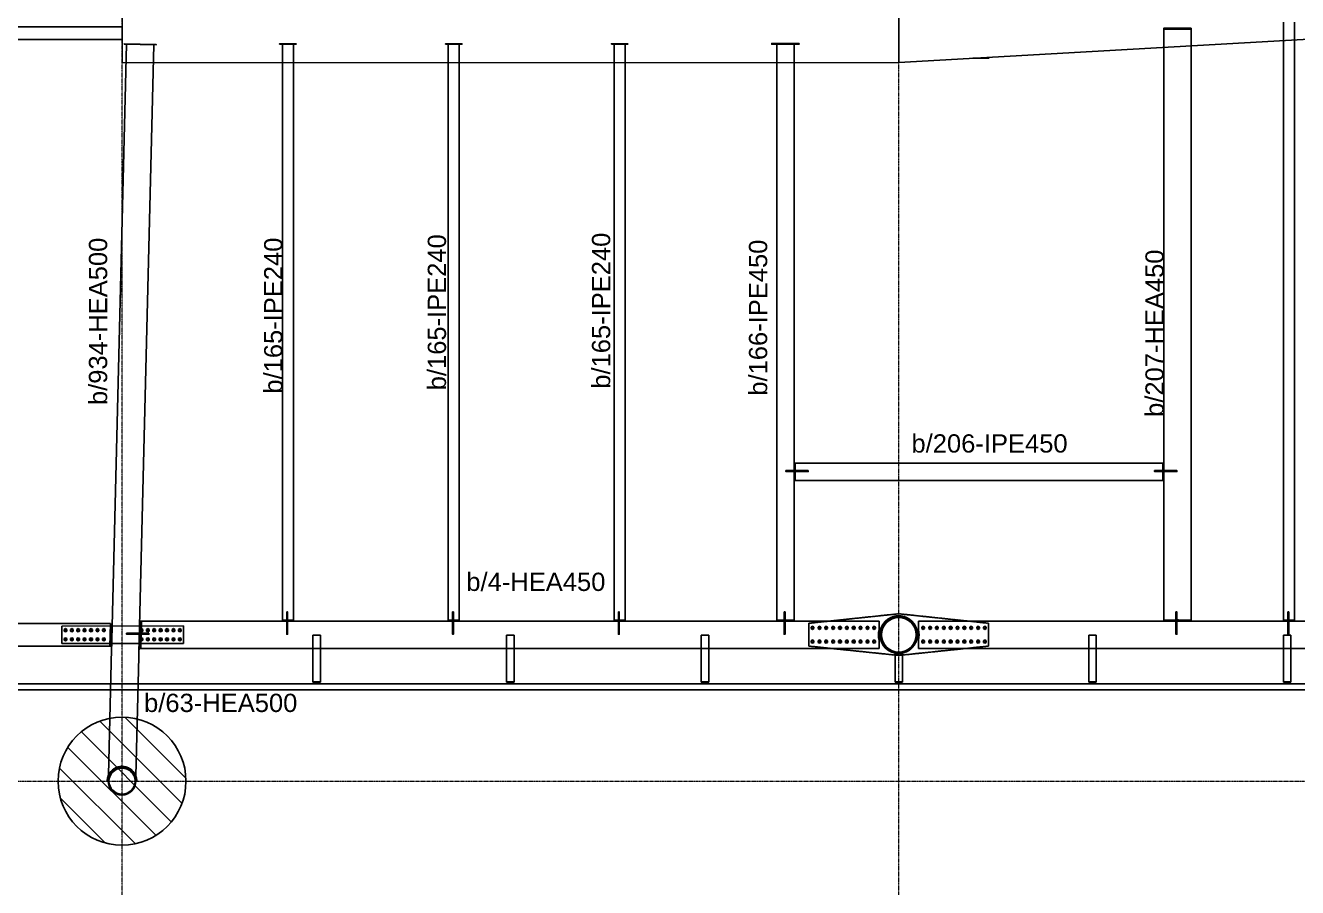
# Model space of a CAD drawing. Header units: millimetres. Extents: x -999 to 93225, y -17477 to 29086.
# Drawn here: x 20336 to 34257, y -1016 to 8426 of the extents above; entities that cross this region are included whole.
import ezdxf
from ezdxf.enums import TextEntityAlignment as Align

# ---------------------------------------------------------------- set-up
doc = ezdxf.new("R2010")
doc.units = ezdxf.units.MM
doc.header["$LTSCALE"] = 0.4
doc.linetypes.add('DXK_LINE_DOT2', pattern=[3.9198, 1.9599, -1.9599])
doc.linetypes.add('Grid Line', pattern=[3.33375, 1.905, -0.47625, 0.47625, -0.47625])
doc.layers.get('0').update_dxf_attribs({"color": 255})
for name, color, linetype, lineweight in [('0-3', 250, 'Continuous', 5), ('E_COLUMNAS', 1, 'Continuous', 18), ('E_COLUMNAS-1', 1, 'Continuous', 25), ('E_COLUMNAS-3', 1, 'Continuous', 35), ('E_EJES-1', 8, 'Grid Line', 9), ('E_TEXTO', 3, 'Continuous', 9), ('E_VIGAS-1', 254, 'Continuous', 25), ('E_VIGAS-2', 8, 'Continuous', 25), ('I-WALL-1', 2, 'Continuous', 18), ('S-COLS-HDLN-1', 52, 'Continuous', 9)]:
    doc.layers.add(name, color=color, linetype=linetype, lineweight=lineweight)
doc.layers.add('P_PLATINA', color=6, linetype='Continuous')
doc.styles.add('VERDANA', font='arial.ttf')

# ---------------------------------------------------------------- blocks, each defined once
blk = doc.blocks.new('EST_SFM_VIGA-METALICA-SECCION-C - EST_SFM_VIGA-METALICA-UPN160-1509776-_10_00m_N_E_-NIVEL-3 DOC')
at = {"layer": 'E_VIGAS-1'}
for p, q in [((44.822, 0.047), (-44.831, 0.047)), ((-44.831, -0.018), (44.822, -0.018))]:
    blk.add_line(p, q, dxfattribs=at)
blk = doc.blocks.new('DCTIB_CNI_EST_MOD-1A-FAC_0001_rvt-2-_10_00m_N_E_-NIVEL-3 DOC')
at = {"layer": 'E_VIGAS-1'}
for p, q in [((-63.573, 142.261), (-63.491, 142.261)), ((-63.573, 141.749), (-63.573, 142.261)), ((-63.491, 141.749), (-63.491, 142.261)), ((-61.453, 142.261), (-61.371, 142.261)), ((-61.453, 141.749), (-61.453, 142.261)), ((-61.371, 141.749), (-61.371, 142.261)), ((-59.323, 142.261), (-59.241, 142.261)), ((-59.323, 141.749), (-59.323, 142.261)), ((-59.241, 141.749), (-59.241, 142.261)), ((-55.083, 142.261), (-55.001, 142.261)), ((-55.083, 141.749), (-55.083, 142.261)), ((-55.001, 141.749), (-55.001, 142.261)), ((-52.953, 142.261), (-52.871, 142.261)), ((-52.953, 141.749), (-52.953, 142.261)), ((-52.871, 141.749), (-52.871, 142.261)), ((-57.203, 142.06), (-57.121, 142.06)), ((-57.203, 141.749), (-57.203, 142.06)), ((-57.121, 141.749), (-57.121, 142.06)), ((-63.491, 141.749), (-63.573, 141.749)), ((-63.573, 141.748), (-63.573, 141.749)), ((-63.573, 141.749), (-63.491, 141.749)), ((-63.545, 141.748), (-63.573, 141.748)), ((-63.535, 141.743), (-63.535, 141.748)), ((-63.535, 141.729), (-63.535, 141.743)), ((-63.53, 141.748), (-63.53, 141.743)), ((-63.53, 141.743), (-63.53, 141.729)), ((-63.491, 141.748), (-63.519, 141.748)), ((-63.491, 141.749), (-63.491, 141.748)), ((-61.371, 141.749), (-61.453, 141.749)), ((-61.453, 141.748), (-61.453, 141.749)), ((-61.453, 141.749), (-61.371, 141.749)), ((-61.425, 141.748), (-61.453, 141.748)), ((-61.415, 141.743), (-61.415, 141.748)), ((-61.415, 141.729), (-61.415, 141.743)), ((-61.41, 141.748), (-61.41, 141.743)), ((-61.41, 141.743), (-61.41, 141.729)), ((-61.371, 141.748), (-61.399, 141.748)), ((-61.371, 141.749), (-61.371, 141.748)), ((-59.241, 141.749), (-59.323, 141.749)), ((-59.323, 141.748), (-59.323, 141.749)), ((-59.323, 141.749), (-59.241, 141.749)), ((-59.295, 141.748), (-59.323, 141.748)), ((-59.285, 141.743), (-59.285, 141.748)), ((-59.285, 141.729), (-59.285, 141.743)), ((-59.28, 141.748), (-59.28, 141.743)), ((-59.28, 141.743), (-59.28, 141.729)), ((-59.241, 141.748), (-59.269, 141.748)), ((-59.241, 141.749), (-59.241, 141.748)), ((-57.121, 141.749), (-57.203, 141.749)), ((-57.203, 141.748), (-57.203, 141.749)), ((-57.203, 141.749), (-57.121, 141.749)), ((-57.175, 141.748), (-57.203, 141.748)), ((-57.165, 141.743), (-57.165, 141.748)), ((-57.165, 141.729), (-57.165, 141.743)), ((-57.16, 141.748), (-57.16, 141.743)), ((-57.16, 141.743), (-57.16, 141.729)), ((-57.121, 141.748), (-57.149, 141.748)), ((-57.121, 141.749), (-57.121, 141.748)), ((-55.001, 141.749), (-55.083, 141.749)), ((-55.083, 141.748), (-55.083, 141.749)), ((-55.083, 141.749), (-55.001, 141.749)), ((-55.055, 141.748), (-55.083, 141.748)), ((-55.045, 141.743), (-55.045, 141.748)), ((-55.045, 141.729), (-55.045, 141.743)), ((-55.04, 141.748), (-55.04, 141.743)), ((-55.04, 141.743), (-55.04, 141.729)), ((-55.001, 141.748), (-55.029, 141.748)), ((-55.001, 141.749), (-55.001, 141.748)), ((-52.871, 141.749), (-52.953, 141.749)), ((-52.953, 141.748), (-52.953, 141.749)), ((-52.953, 141.749), (-52.871, 141.749)), ((-52.925, 141.748), (-52.953, 141.748)), ((-52.915, 141.743), (-52.915, 141.748)), ((-52.915, 141.729), (-52.915, 141.743)), ((-52.91, 141.748), (-52.91, 141.743)), ((-52.91, 141.743), (-52.91, 141.729)), ((-52.871, 141.748), (-52.899, 141.748)), ((-52.871, 141.749), (-52.871, 141.748))]:
    blk.add_line(p, q, dxfattribs=at)
for points, knots in [([(-63.545, 141.748), (-63.544, 141.748), (-63.543, 141.748), (-63.54, 141.748), (-63.538, 141.747), (-63.536, 141.747), (-63.535, 141.745), (-63.535, 141.744), (-63.535, 141.743)], [0, 0, 0, 0, 0.142857, 0.285714, 0.428571, 0.571429, 0.785714, 1, 1, 1, 1]), ([(-63.535, 141.743), (-63.535, 141.744), (-63.535, 141.746), (-63.537, 141.747), (-63.538, 141.747), (-63.54, 141.748), (-63.541, 141.748), (-63.542, 141.748), (-63.544, 141.748), (-63.545, 141.748)], [0, 0, 0, 0, 0.285714, 0.428571, 0.571429, 0.678571, 0.732143, 0.785714, 1, 1, 1, 1]), ([(-63.519, 141.748), (-63.52, 141.748), (-63.521, 141.748), (-63.524, 141.748), (-63.526, 141.747), (-63.528, 141.747), (-63.529, 141.745), (-63.53, 141.744), (-63.53, 141.743)], [0, 0, 0, 0, 0.142857, 0.285714, 0.428571, 0.571429, 0.785714, 1, 1, 1, 1]), ([(-63.53, 141.743), (-63.53, 141.744), (-63.529, 141.746), (-63.528, 141.747), (-63.526, 141.747), (-63.525, 141.748), (-63.524, 141.748), (-63.522, 141.748), (-63.52, 141.748), (-63.519, 141.748)], [0, 0, 0, 0, 0.285714, 0.428571, 0.571429, 0.678571, 0.732143, 0.785714, 1, 1, 1, 1]), ([(-61.425, 141.748), (-61.424, 141.748), (-61.423, 141.748), (-61.42, 141.748), (-61.418, 141.747), (-61.416, 141.747), (-61.415, 141.745), (-61.415, 141.744), (-61.415, 141.743)], [0, 0, 0, 0, 0.142857, 0.285714, 0.428571, 0.571429, 0.785714, 1, 1, 1, 1]), ([(-61.415, 141.743), (-61.415, 141.744), (-61.415, 141.746), (-61.417, 141.747), (-61.418, 141.747), (-61.42, 141.748), (-61.421, 141.748), (-61.422, 141.748), (-61.424, 141.748), (-61.425, 141.748)], [0, 0, 0, 0, 0.285714, 0.428571, 0.571429, 0.678571, 0.732143, 0.785714, 1, 1, 1, 1]), ([(-61.399, 141.748), (-61.4, 141.748), (-61.401, 141.748), (-61.404, 141.748), (-61.406, 141.747), (-61.408, 141.747), (-61.409, 141.745), (-61.41, 141.744), (-61.41, 141.743)], [0, 0, 0, 0, 0.142857, 0.285714, 0.428571, 0.571429, 0.785714, 1, 1, 1, 1]), ([(-61.41, 141.743), (-61.41, 141.744), (-61.409, 141.746), (-61.408, 141.747), (-61.406, 141.747), (-61.405, 141.748), (-61.404, 141.748), (-61.402, 141.748), (-61.4, 141.748), (-61.399, 141.748)], [0, 0, 0, 0, 0.285714, 0.428571, 0.571429, 0.678571, 0.732143, 0.785714, 1, 1, 1, 1]), ([(-59.295, 141.748), (-59.294, 141.748), (-59.293, 141.748), (-59.29, 141.748), (-59.288, 141.747), (-59.286, 141.747), (-59.285, 141.745), (-59.285, 141.744), (-59.285, 141.743)], [0, 0, 0, 0, 0.142857, 0.285714, 0.428571, 0.571429, 0.785714, 1, 1, 1, 1]), ([(-59.285, 141.743), (-59.285, 141.744), (-59.285, 141.746), (-59.287, 141.747), (-59.288, 141.747), (-59.29, 141.748), (-59.291, 141.748), (-59.292, 141.748), (-59.294, 141.748), (-59.295, 141.748)], [0, 0, 0, 0, 0.285714, 0.428571, 0.571429, 0.678571, 0.732143, 0.785714, 1, 1, 1, 1]), ([(-59.269, 141.748), (-59.27, 141.748), (-59.271, 141.748), (-59.274, 141.748), (-59.276, 141.747), (-59.278, 141.747), (-59.279, 141.745), (-59.28, 141.744), (-59.28, 141.743)], [0, 0, 0, 0, 0.142857, 0.285714, 0.428571, 0.571429, 0.785714, 1, 1, 1, 1]), ([(-59.28, 141.743), (-59.28, 141.744), (-59.279, 141.746), (-59.278, 141.747), (-59.276, 141.747), (-59.275, 141.748), (-59.274, 141.748), (-59.272, 141.748), (-59.27, 141.748), (-59.269, 141.748)], [0, 0, 0, 0, 0.285714, 0.428571, 0.571429, 0.678571, 0.732143, 0.785714, 1, 1, 1, 1]), ([(-57.175, 141.748), (-57.174, 141.748), (-57.173, 141.748), (-57.17, 141.748), (-57.168, 141.747), (-57.166, 141.747), (-57.165, 141.745), (-57.165, 141.744), (-57.165, 141.743)], [0, 0, 0, 0, 0.142857, 0.285714, 0.428571, 0.571429, 0.785714, 1, 1, 1, 1]), ([(-57.165, 141.743), (-57.165, 141.744), (-57.165, 141.746), (-57.167, 141.747), (-57.168, 141.747), (-57.17, 141.748), (-57.171, 141.748), (-57.172, 141.748), (-57.174, 141.748), (-57.175, 141.748)], [0, 0, 0, 0, 0.285714, 0.428571, 0.571429, 0.678571, 0.732143, 0.785714, 1, 1, 1, 1]), ([(-57.149, 141.748), (-57.15, 141.748), (-57.151, 141.748), (-57.154, 141.748), (-57.156, 141.747), (-57.158, 141.747), (-57.159, 141.745), (-57.16, 141.744), (-57.16, 141.743)], [0, 0, 0, 0, 0.142857, 0.285714, 0.428571, 0.571429, 0.785714, 1, 1, 1, 1]), ([(-57.16, 141.743), (-57.16, 141.744), (-57.159, 141.746), (-57.158, 141.747), (-57.156, 141.747), (-57.155, 141.748), (-57.154, 141.748), (-57.152, 141.748), (-57.15, 141.748), (-57.149, 141.748)], [0, 0, 0, 0, 0.285714, 0.428571, 0.571429, 0.678571, 0.732143, 0.785714, 1, 1, 1, 1]), ([(-55.055, 141.748), (-55.054, 141.748), (-55.053, 141.748), (-55.05, 141.748), (-55.048, 141.747), (-55.046, 141.747), (-55.045, 141.745), (-55.045, 141.744), (-55.045, 141.743)], [0, 0, 0, 0, 0.142857, 0.285714, 0.428571, 0.571429, 0.785714, 1, 1, 1, 1]), ([(-55.045, 141.743), (-55.045, 141.744), (-55.045, 141.746), (-55.047, 141.747), (-55.048, 141.747), (-55.05, 141.748), (-55.051, 141.748), (-55.052, 141.748), (-55.054, 141.748), (-55.055, 141.748)], [0, 0, 0, 0, 0.285714, 0.428571, 0.571429, 0.678571, 0.732143, 0.785714, 1, 1, 1, 1]), ([(-55.029, 141.748), (-55.03, 141.748), (-55.031, 141.748), (-55.034, 141.748), (-55.036, 141.747), (-55.038, 141.747), (-55.039, 141.745), (-55.04, 141.744), (-55.04, 141.743)], [0, 0, 0, 0, 0.142857, 0.285714, 0.428571, 0.571429, 0.785714, 1, 1, 1, 1]), ([(-55.04, 141.743), (-55.04, 141.744), (-55.039, 141.746), (-55.038, 141.747), (-55.036, 141.747), (-55.035, 141.748), (-55.034, 141.748), (-55.032, 141.748), (-55.03, 141.748), (-55.029, 141.748)], [0, 0, 0, 0, 0.285714, 0.428571, 0.571429, 0.678571, 0.732143, 0.785714, 1, 1, 1, 1]), ([(-52.925, 141.748), (-52.924, 141.748), (-52.923, 141.748), (-52.92, 141.748), (-52.918, 141.747), (-52.916, 141.747), (-52.915, 141.745), (-52.915, 141.744), (-52.915, 141.743)], [0, 0, 0, 0, 0.142857, 0.285714, 0.428571, 0.571429, 0.785714, 1, 1, 1, 1]), ([(-52.915, 141.743), (-52.915, 141.744), (-52.915, 141.746), (-52.917, 141.747), (-52.918, 141.747), (-52.92, 141.748), (-52.921, 141.748), (-52.922, 141.748), (-52.924, 141.748), (-52.925, 141.748)], [0, 0, 0, 0, 0.285714, 0.428571, 0.571429, 0.678571, 0.732143, 0.785714, 1, 1, 1, 1]), ([(-52.899, 141.748), (-52.9, 141.748), (-52.901, 141.748), (-52.904, 141.748), (-52.906, 141.747), (-52.908, 141.747), (-52.909, 141.745), (-52.91, 141.744), (-52.91, 141.743)], [0, 0, 0, 0, 0.142857, 0.285714, 0.428571, 0.571429, 0.785714, 1, 1, 1, 1]), ([(-52.91, 141.743), (-52.91, 141.744), (-52.909, 141.746), (-52.908, 141.747), (-52.906, 141.747), (-52.905, 141.748), (-52.904, 141.748), (-52.902, 141.748), (-52.9, 141.748), (-52.899, 141.748)], [0, 0, 0, 0, 0.285714, 0.428571, 0.571429, 0.678571, 0.732143, 0.785714, 1, 1, 1, 1])]:
    blk.add_open_spline(points, degree=3, knots=knots, dxfattribs=at)
blk.add_blockref('EST_SFM_VIGA-METALICA-SECCION-C - EST_SFM_VIGA-METALICA-UPN160-1509776-_10_00m_N_E_-NIVEL-3 DOC', (-41.042, 141.682), dxfattribs=at)
blk = doc.blocks.new('EST_SCM_COLUMNA-METALICA-SECCION-CIRCULAR - EST_SCM_COLUMNA-TUBULAR-CIRCULAR_PTEØ_16__e_12_7mm-V41-_10_00m_N_E_-NIVEL-3 DOC')
at = {"layer": 'S-COLS-HDLN-1'}
h = blk.add_hatch(dxfattribs=at)
h.set_pattern_fill('FP_9', color=256, style=0, pattern_type=2)
h.set_pattern_definition([(45, (-142.266, -57.162), (-0.15909903, 0.15909903), [])])
h.paths.add_polyline_path([(-0.203, 0), (-0.197, -0.049), (-0.18, -0.094), (-0.15, -0.137), (-0.115, -0.167), (-0.072, -0.19), (-0.019, -0.202), (0.024, -0.202), (0.072, -0.19), (0.115, -0.167), (0.152, -0.135), (0.182, -0.089), (0.198, -0.046), (0.203, 0), (0.197, 0.049), (0.18, 0.094), (0.15, 0.137), (0.115, 0.167), (0.068, 0.191), (0.019, 0.202), (-0.024, 0.202), (-0.072, 0.19), (-0.115, 0.167), (-0.152, 0.135), (-0.182, 0.089), (-0.198, 0.042)])
h.paths.add_polyline_path([(-0.19, 0), (-0.184, 0.049), (-0.165, 0.094), (-0.143, 0.126), (-0.108, 0.157), (-0.068, 0.178), (-0.019, 0.189), (0.024, 0.189), (0.072, 0.176), (0.108, 0.157), (0.143, 0.126), (0.169, 0.089), (0.185, 0.042), (0.191, 0), (0.185, -0.046), (0.169, -0.089), (0.143, -0.126), (0.108, -0.157), (0.068, -0.178), (0.019, -0.189), (-0.024, -0.189), (-0.068, -0.178), (-0.108, -0.157), (-0.143, -0.126), (-0.169, -0.089), (-0.185, -0.046)])
at = {"layer": 'E_COLUMNAS-1'}
for radius, start, end in [(0.203, 360, 180), (0.19, 0, 180), (0.203, 180, 360), (0.19, 180, 0)]:
    blk.add_arc((0, 0), radius, start, end, dxfattribs=at)
blk = doc.blocks.new('Bolt-72574620-1870 - 1471')
at = {"color": 253, "linetype": 'Continuous'}
for p, q in [((38476, 7868), (38491, 7876)), ((38476, 7850), (38476, 7868)), ((38491, 7842), (38476, 7850)), ((38491, 7876), (38506, 7868)), ((38506, 7850), (38491, 7842)), ((38506, 7868), (38506, 7850)), ((38551, 7868), (38566, 7876)), ((38551, 7850), (38551, 7868)), ((38566, 7842), (38551, 7850)), ((38566, 7876), (38581, 7868)), ((38581, 7850), (38566, 7842)), ((38581, 7868), (38581, 7850)), ((38626, 7868), (38641, 7876)), ((38626, 7850), (38626, 7868)), ((38641, 7842), (38626, 7850)), ((38641, 7876), (38656, 7868)), ((38656, 7850), (38641, 7842)), ((38656, 7868), (38656, 7850)), ((38701, 7868), (38716, 7876)), ((38701, 7850), (38701, 7868)), ((38716, 7842), (38701, 7850)), ((38716, 7876), (38731, 7868)), ((38731, 7850), (38716, 7842)), ((38731, 7868), (38731, 7850)), ((38776, 7868), (38791, 7876)), ((38776, 7850), (38776, 7868)), ((38791, 7842), (38776, 7850)), ((38791, 7876), (38806, 7868)), ((38806, 7850), (38791, 7842)), ((38806, 7868), (38806, 7850)), ((38851, 7868), (38866, 7876)), ((38851, 7850), (38851, 7868)), ((38866, 7842), (38851, 7850)), ((38866, 7876), (38881, 7868)), ((38881, 7850), (38866, 7842)), ((38881, 7868), (38881, 7850)), ((38926, 7868), (38941, 7876)), ((38926, 7850), (38926, 7868)), ((38941, 7842), (38926, 7850)), ((38941, 7876), (38956, 7868)), ((38956, 7850), (38941, 7842)), ((38956, 7868), (38956, 7850)), ((39001, 7868), (39016, 7876)), ((39001, 7850), (39001, 7868)), ((39016, 7842), (39001, 7850)), ((39016, 7876), (39031, 7868)), ((39031, 7850), (39016, 7842)), ((39031, 7868), (39031, 7850)), ((39076, 7868), (39091, 7876)), ((39076, 7850), (39076, 7868)), ((39091, 7842), (39076, 7850)), ((39091, 7876), (39106, 7868)), ((39106, 7850), (39091, 7842)), ((39106, 7868), (39106, 7850)), ((39151, 7868), (39166, 7876)), ((39151, 7850), (39151, 7868)), ((39166, 7842), (39151, 7850)), ((39166, 7876), (39181, 7868)), ((39181, 7850), (39166, 7842)), ((39181, 7868), (39181, 7850)), ((38476, 7718), (38491, 7726)), ((38476, 7700), (38476, 7718)), ((38491, 7692), (38476, 7700)), ((38491, 7726), (38506, 7718)), ((38506, 7700), (38491, 7692)), ((38506, 7718), (38506, 7700)), ((38551, 7718), (38566, 7726)), ((38551, 7700), (38551, 7718)), ((38566, 7692), (38551, 7700)), ((38566, 7726), (38581, 7718)), ((38581, 7700), (38566, 7692)), ((38581, 7718), (38581, 7700)), ((38626, 7718), (38641, 7726)), ((38626, 7700), (38626, 7718)), ((38641, 7692), (38626, 7700)), ((38641, 7726), (38656, 7718)), ((38656, 7700), (38641, 7692)), ((38656, 7718), (38656, 7700)), ((38701, 7718), (38716, 7726)), ((38701, 7700), (38701, 7718)), ((38716, 7692), (38701, 7700)), ((38716, 7726), (38731, 7718)), ((38731, 7700), (38716, 7692)), ((38731, 7718), (38731, 7700)), ((38776, 7718), (38791, 7726)), ((38776, 7700), (38776, 7718)), ((38791, 7692), (38776, 7700)), ((38791, 7726), (38806, 7718)), ((38806, 7700), (38791, 7692)), ((38806, 7718), (38806, 7700)), ((38851, 7718), (38866, 7726)), ((38851, 7700), (38851, 7718)), ((38866, 7692), (38851, 7700)), ((38866, 7726), (38881, 7718)), ((38881, 7700), (38866, 7692)), ((38881, 7718), (38881, 7700)), ((38926, 7718), (38941, 7726)), ((38926, 7700), (38926, 7718)), ((38941, 7692), (38926, 7700)), ((38941, 7726), (38956, 7718)), ((38956, 7700), (38941, 7692)), ((38956, 7718), (38956, 7700)), ((39001, 7718), (39016, 7726)), ((39001, 7700), (39001, 7718)), ((39016, 7692), (39001, 7700)), ((39016, 7726), (39031, 7718)), ((39031, 7700), (39016, 7692)), ((39031, 7718), (39031, 7700)), ((39076, 7718), (39091, 7726)), ((39076, 7700), (39076, 7718)), ((39091, 7692), (39076, 7700)), ((39091, 7726), (39106, 7718)), ((39106, 7700), (39091, 7692)), ((39106, 7718), (39106, 7700)), ((39151, 7718), (39166, 7726)), ((39151, 7700), (39151, 7718)), ((39166, 7692), (39151, 7700)), ((39166, 7726), (39181, 7718)), ((39181, 7700), (39166, 7692)), ((39181, 7718), (39181, 7700))]:
    blk.add_line(p, q, dxfattribs=at)
for centre, radius, start, end in [((38491, 7859), 11.5, 18, 198), ((38491, 7859), 11.5, 198, 18), ((38491, 7859), 10, 90, 270), ((38491, 7859), 10, 270, 90), ((38566, 7859), 11.5, 18, 198), ((38566, 7859), 11.5, 198, 18), ((38566, 7859), 10, 90, 270), ((38566, 7859), 10, 270, 90), ((38641, 7859), 11.5, 18, 198), ((38641, 7859), 11.5, 198, 18), ((38641, 7859), 10, 90, 270), ((38641, 7859), 10, 270, 90), ((38716, 7859), 11.5, 18, 198), ((38716, 7859), 11.5, 198, 18), ((38716, 7859), 10, 90, 270), ((38716, 7859), 10, 270, 90), ((38791, 7859), 11.5, 18, 198), ((38791, 7859), 11.5, 198, 18), ((38791, 7859), 10, 90, 270), ((38791, 7859), 10, 270, 90), ((38866, 7859), 11.5, 18, 198), ((38866, 7859), 11.5, 198, 18), ((38866, 7859), 10, 90, 270), ((38866, 7859), 10, 270, 90), ((38941, 7859), 11.5, 18, 198), ((38941, 7859), 11.5, 198, 18), ((38941, 7859), 10, 90, 270), ((38941, 7859), 10, 270, 90), ((39016, 7859), 11.5, 18, 198), ((39016, 7859), 11.5, 198, 18), ((39016, 7859), 10, 90, 270), ((39016, 7859), 10, 270, 90), ((39091, 7859), 11.5, 18, 198), ((39091, 7859), 11.5, 198, 18), ((39091, 7859), 10, 90, 270), ((39091, 7859), 10, 270, 90), ((39166, 7859), 11.5, 18, 198), ((39166, 7859), 11.5, 198, 18), ((39166, 7859), 10, 90, 270), ((39166, 7859), 10, 270, 90), ((38491, 7709), 11.5, 18, 198), ((38491, 7709), 11.5, 198, 18), ((38491, 7709), 10, 90, 270), ((38491, 7709), 10, 270, 90), ((38566, 7709), 11.5, 18, 198), ((38566, 7709), 11.5, 198, 18), ((38566, 7709), 10, 90, 270), ((38566, 7709), 10, 270, 90), ((38641, 7709), 11.5, 18, 198), ((38641, 7709), 11.5, 198, 18), ((38641, 7709), 10, 90, 270), ((38641, 7709), 10, 270, 90), ((38716, 7709), 11.5, 18, 198), ((38716, 7709), 11.5, 198, 18), ((38716, 7709), 10, 90, 270), ((38716, 7709), 10, 270, 90), ((38791, 7709), 11.5, 18, 198), ((38791, 7709), 11.5, 198, 18), ((38791, 7709), 10, 90, 270), ((38791, 7709), 10, 270, 90), ((38866, 7709), 11.5, 18, 198), ((38866, 7709), 11.5, 198, 18), ((38866, 7709), 10, 90, 270), ((38866, 7709), 10, 270, 90), ((38941, 7709), 11.5, 18, 198), ((38941, 7709), 11.5, 198, 18), ((38941, 7709), 10, 90, 270), ((38941, 7709), 10, 270, 90), ((39016, 7709), 11.5, 18, 198), ((39016, 7709), 11.5, 198, 18), ((39016, 7709), 10, 90, 270), ((39016, 7709), 10, 270, 90), ((39091, 7709), 11.5, 18, 198), ((39091, 7709), 11.5, 198, 18), ((39091, 7709), 10, 90, 270), ((39091, 7709), 10, 270, 90), ((39166, 7709), 11.5, 18, 198), ((39166, 7709), 11.5, 198, 18), ((39166, 7709), 10, 90, 270), ((39166, 7709), 10, 270, 90)]:
    blk.add_arc(centre, radius, start, end, dxfattribs=at)
blk = doc.blocks.new('Part-72574620-1864 - 1471')
at = {"color": 7, "linetype": 'DXK_LINE_DOT2'}
for p, q in [((37240, 7909), (38223, 8013)), ((38223, 8013), (39206, 7909)), ((37240, 7659), (37240, 7909)), ((39206, 7909), (39206, 7659)), ((38223, 7557), (37240, 7659)), ((39206, 7659), (38223, 7557))]:
    blk.add_line(p, q, dxfattribs=at)
for start, end in [(80, 260), (260, 80)]:
    blk.add_arc((38223, 7785), 206, start, end, dxfattribs=at)
blk = doc.blocks.new('Part-72574620-1865 - 1471')
at = {"color": 253, "linetype": 'Continuous'}
for p, q in [((37240, 7909), (38223, 8013)), ((38223, 8013), (39206, 7909)), ((37240, 7659), (37240, 7909)), ((39206, 7909), (39206, 7659)), ((38223, 7557), (37240, 7659)), ((39206, 7659), (38223, 7557))]:
    blk.add_line(p, q, dxfattribs=at)
at = {"color": 2, "linetype": 'Continuous'}
for start, end in [(80, 260), (260, 80)]:
    blk.add_arc((38223, 7785), 206, start, end, dxfattribs=at)
blk = doc.blocks.new('Bolt-72574620-1871 - 1471')
at = {"color": 253, "linetype": 'Continuous'}
for p, q in [((37265, 7867), (37280, 7876)), ((37265, 7850), (37265, 7867)), ((37280, 7841), (37265, 7850)), ((37280, 7876), (37295, 7867)), ((37295, 7850), (37280, 7841)), ((37295, 7867), (37295, 7850)), ((37340, 7867), (37355, 7876)), ((37340, 7850), (37340, 7867)), ((37355, 7841), (37340, 7850)), ((37355, 7876), (37370, 7867)), ((37370, 7850), (37355, 7841)), ((37370, 7867), (37370, 7850)), ((37415, 7867), (37430, 7876)), ((37415, 7850), (37415, 7867)), ((37430, 7841), (37415, 7850)), ((37430, 7876), (37445, 7867)), ((37445, 7850), (37430, 7841)), ((37445, 7867), (37445, 7850)), ((37490, 7867), (37505, 7876)), ((37490, 7850), (37490, 7867)), ((37505, 7841), (37490, 7850)), ((37505, 7876), (37520, 7867)), ((37520, 7850), (37505, 7841)), ((37520, 7867), (37520, 7850)), ((37565, 7867), (37580, 7876)), ((37565, 7850), (37565, 7867)), ((37580, 7841), (37565, 7850)), ((37580, 7876), (37595, 7867)), ((37595, 7850), (37580, 7841)), ((37595, 7867), (37595, 7850)), ((37640, 7867), (37655, 7876)), ((37640, 7850), (37640, 7867)), ((37655, 7841), (37640, 7850)), ((37655, 7876), (37670, 7867)), ((37670, 7850), (37655, 7841)), ((37670, 7867), (37670, 7850)), ((37715, 7867), (37730, 7876)), ((37715, 7850), (37715, 7867)), ((37730, 7841), (37715, 7850)), ((37730, 7876), (37745, 7867)), ((37745, 7850), (37730, 7841)), ((37745, 7867), (37745, 7850)), ((37790, 7867), (37805, 7876)), ((37790, 7850), (37790, 7867)), ((37805, 7841), (37790, 7850)), ((37805, 7876), (37820, 7867)), ((37820, 7850), (37805, 7841)), ((37820, 7867), (37820, 7850)), ((37865, 7867), (37880, 7876)), ((37865, 7850), (37865, 7867)), ((37880, 7841), (37865, 7850)), ((37880, 7876), (37895, 7867)), ((37895, 7850), (37880, 7841)), ((37895, 7867), (37895, 7850)), ((37940, 7867), (37955, 7876)), ((37940, 7850), (37940, 7867)), ((37955, 7841), (37940, 7850)), ((37955, 7876), (37970, 7868)), ((37970, 7850), (37955, 7841)), ((37970, 7868), (37970, 7850)), ((37265, 7717), (37280, 7726)), ((37265, 7700), (37265, 7717)), ((37280, 7691), (37265, 7700)), ((37280, 7726), (37295, 7717)), ((37295, 7700), (37280, 7691)), ((37295, 7717), (37295, 7700)), ((37340, 7717), (37355, 7726)), ((37340, 7700), (37340, 7717)), ((37355, 7691), (37340, 7700)), ((37355, 7726), (37370, 7717)), ((37370, 7700), (37355, 7691)), ((37370, 7717), (37370, 7700)), ((37415, 7717), (37430, 7726)), ((37415, 7700), (37415, 7717)), ((37430, 7691), (37415, 7700)), ((37430, 7726), (37445, 7717)), ((37445, 7700), (37430, 7691)), ((37445, 7717), (37445, 7700)), ((37490, 7717), (37505, 7726)), ((37490, 7700), (37490, 7717)), ((37505, 7691), (37490, 7700)), ((37505, 7726), (37520, 7717)), ((37520, 7700), (37505, 7691)), ((37520, 7717), (37520, 7700)), ((37565, 7717), (37580, 7726)), ((37565, 7700), (37565, 7717)), ((37580, 7691), (37565, 7700)), ((37580, 7726), (37595, 7717)), ((37595, 7700), (37580, 7691)), ((37595, 7717), (37595, 7700)), ((37640, 7717), (37655, 7726)), ((37640, 7700), (37640, 7717)), ((37655, 7691), (37640, 7700)), ((37655, 7726), (37670, 7717)), ((37670, 7700), (37655, 7691)), ((37670, 7717), (37670, 7700)), ((37715, 7717), (37730, 7726)), ((37715, 7700), (37715, 7717)), ((37730, 7691), (37715, 7700)), ((37730, 7726), (37745, 7717)), ((37745, 7700), (37730, 7691)), ((37745, 7717), (37745, 7700)), ((37790, 7717), (37805, 7726)), ((37790, 7700), (37790, 7717)), ((37805, 7691), (37790, 7700)), ((37805, 7726), (37820, 7717)), ((37820, 7700), (37805, 7691)), ((37820, 7717), (37820, 7700)), ((37865, 7717), (37880, 7726)), ((37865, 7700), (37865, 7717)), ((37880, 7691), (37865, 7700)), ((37880, 7726), (37895, 7717)), ((37895, 7700), (37880, 7691)), ((37895, 7717), (37895, 7700)), ((37940, 7717), (37955, 7726)), ((37940, 7700), (37940, 7717)), ((37955, 7691), (37940, 7700)), ((37955, 7726), (37970, 7718)), ((37970, 7700), (37955, 7691)), ((37970, 7718), (37970, 7700))]:
    blk.add_line(p, q, dxfattribs=at)
for centre, radius, start, end in [((37280, 7859), 11.5, 18.0041, 198.0041), ((37280, 7859), 11.5, 198.0041, 18.0041), ((37280, 7859), 10, 90.0041, 270.0041), ((37280, 7859), 10, 270.0041, 90.0041), ((37355, 7859), 11.5, 18.0041, 198.0041), ((37355, 7859), 11.5, 198.0041, 18.0041), ((37355, 7859), 10, 90.0041, 270.0041), ((37355, 7859), 10, 270.0041, 90.0041), ((37430, 7859), 11.5, 18.0041, 198.0041), ((37430, 7859), 11.5, 198.0041, 18.0041), ((37430, 7859), 10, 90.0041, 270.0041), ((37430, 7859), 10, 270.0041, 90.0041), ((37505, 7859), 11.5, 18.0041, 198.0041), ((37505, 7859), 11.5, 198.0041, 18.0041), ((37505, 7859), 10, 90.0041, 270.0041), ((37505, 7859), 10, 270.0041, 90.0041), ((37580, 7859), 11.5, 18.0041, 198.0041), ((37580, 7859), 11.5, 198.0041, 18.0041), ((37580, 7859), 10, 90.0041, 270.0041), ((37580, 7859), 10, 270.0041, 90.0041), ((37655, 7859), 11.5, 18.0041, 198.0041), ((37655, 7859), 11.5, 198.0041, 18.0041), ((37655, 7859), 10, 90.0041, 270.0041), ((37655, 7859), 10, 270.0041, 90.0041), ((37730, 7859), 11.5, 18.0041, 198.0041), ((37730, 7859), 11.5, 198.0041, 18.0041), ((37730, 7859), 10, 90.0041, 270.0041), ((37730, 7859), 10, 270.0041, 90.0041), ((37805, 7859), 11.5, 18.0041, 198.0041), ((37805, 7859), 11.5, 198.0041, 18.0041), ((37805, 7859), 10, 90.0041, 270.0041), ((37805, 7859), 10, 270.0041, 90.0041), ((37880, 7859), 11.5, 18.0041, 198.0041), ((37880, 7859), 11.5, 198.0041, 18.0041), ((37880, 7859), 10, 90.0041, 270.0041), ((37880, 7859), 10, 270.0041, 90.0041), ((37955, 7859), 11.5, 18.0041, 198.0041), ((37955, 7859), 11.5, 198.0041, 18.0041), ((37955, 7859), 10, 90.0041, 270.0041), ((37955, 7859), 10, 270.0041, 90.0041), ((37280, 7709), 11.5, 18.0041, 198.0041), ((37280, 7709), 11.5, 198.0041, 18.0041), ((37280, 7709), 10, 90.0041, 270.0041), ((37280, 7709), 10, 270.0041, 90.0041), ((37355, 7709), 11.5, 18.0041, 198.0041), ((37355, 7709), 11.5, 198.0041, 18.0041), ((37355, 7709), 10, 90.0041, 270.0041), ((37355, 7709), 10, 270.0041, 90.0041), ((37430, 7709), 11.5, 18.0041, 198.0041), ((37430, 7709), 11.5, 198.0041, 18.0041), ((37430, 7709), 10, 90.0041, 270.0041), ((37430, 7709), 10, 270.0041, 90.0041), ((37505, 7709), 11.5, 18.0041, 198.0041), ((37505, 7709), 11.5, 198.0041, 18.0041), ((37505, 7709), 10, 90.0041, 270.0041), ((37505, 7709), 10, 270.0041, 90.0041), ((37580, 7709), 11.5, 18.0041, 198.0041), ((37580, 7709), 11.5, 198.0041, 18.0041), ((37580, 7709), 10, 90.0041, 270.0041), ((37580, 7709), 10, 270.0041, 90.0041), ((37655, 7709), 11.5, 18.0041, 198.0041), ((37655, 7709), 11.5, 198.0041, 18.0041), ((37655, 7709), 10, 90.0041, 270.0041), ((37655, 7709), 10, 270.0041, 90.0041), ((37730, 7709), 11.5, 18.0041, 198.0041), ((37730, 7709), 11.5, 198.0041, 18.0041), ((37730, 7709), 10, 90.0041, 270.0041), ((37730, 7709), 10, 270.0041, 90.0041), ((37805, 7709), 11.5, 18.0041, 198.0041), ((37805, 7709), 11.5, 198.0041, 18.0041), ((37805, 7709), 10, 90.0041, 270.0041), ((37805, 7709), 10, 270.0041, 90.0041), ((37880, 7709), 11.5, 18.0041, 198.0041), ((37880, 7709), 11.5, 198.0041, 18.0041), ((37880, 7709), 10, 90.0041, 270.0041), ((37880, 7709), 10, 270.0041, 90.0041), ((37955, 7709), 11.5, 18.0041, 198.0041), ((37955, 7709), 11.5, 198.0041, 18.0041), ((37955, 7709), 10, 90.0041, 270.0041), ((37955, 7709), 10, 270.0041, 90.0041)]:
    blk.add_arc(centre, radius, start, end, dxfattribs=at)
blk = doc.blocks.new('Part-72574620-2128 - 1471')
at = {"color": 253, "linetype": 'Continuous'}
for p, q in [((29064, 7879), (30396, 7880)), ((29064, 7689), (29064, 7879)), ((30396, 7880), (30396, 7689)), ((30396, 7689), (29064, 7689))]:
    blk.add_line(p, q, dxfattribs=at)
blk = doc.blocks.new('Bolt-72574620-2129 - 1471')
at = {"color": 253, "linetype": 'Continuous'}
for p, q in [((29921, 7841), (29936, 7850)), ((29921, 7824), (29921, 7841)), ((29936, 7815), (29921, 7824)), ((29936, 7850), (29951, 7841)), ((29951, 7824), (29936, 7815)), ((29951, 7841), (29951, 7824)), ((29991, 7841), (30006, 7850)), ((29991, 7824), (29991, 7841)), ((30006, 7815), (29991, 7824)), ((30006, 7850), (30021, 7841)), ((30021, 7824), (30006, 7815)), ((30021, 7841), (30021, 7824)), ((30061, 7841), (30076, 7850)), ((30061, 7824), (30061, 7841)), ((30076, 7815), (30061, 7824)), ((30076, 7850), (30091, 7841)), ((30091, 7824), (30076, 7815)), ((30091, 7841), (30091, 7824)), ((30131, 7841), (30146, 7850)), ((30131, 7824), (30131, 7841)), ((30146, 7815), (30131, 7824)), ((30146, 7850), (30161, 7841)), ((30161, 7824), (30146, 7815)), ((30161, 7841), (30161, 7824)), ((30201, 7841), (30216, 7850)), ((30201, 7824), (30201, 7841)), ((30216, 7815), (30201, 7824)), ((30216, 7850), (30231, 7841)), ((30231, 7824), (30216, 7815)), ((30231, 7841), (30231, 7824)), ((30271, 7841), (30286, 7850)), ((30271, 7824), (30271, 7841)), ((30286, 7815), (30271, 7824)), ((30286, 7850), (30301, 7841)), ((30301, 7824), (30286, 7815)), ((30301, 7841), (30301, 7824)), ((30341, 7841), (30356, 7850)), ((30341, 7824), (30341, 7841)), ((30356, 7816), (30341, 7824)), ((30356, 7850), (30371, 7842)), ((30371, 7824), (30356, 7816)), ((30371, 7842), (30371, 7824)), ((29921, 7741), (29936, 7750)), ((29921, 7724), (29921, 7741)), ((29936, 7715), (29921, 7724)), ((29936, 7750), (29951, 7741)), ((29951, 7724), (29936, 7715)), ((29951, 7741), (29951, 7724)), ((29991, 7741), (30006, 7750)), ((29991, 7724), (29991, 7741)), ((30006, 7715), (29991, 7724)), ((30006, 7750), (30021, 7741)), ((30021, 7724), (30006, 7715)), ((30021, 7741), (30021, 7724)), ((30061, 7741), (30076, 7750)), ((30061, 7724), (30061, 7741)), ((30076, 7715), (30061, 7724)), ((30076, 7750), (30091, 7741)), ((30091, 7724), (30076, 7715)), ((30091, 7741), (30091, 7724)), ((30131, 7741), (30146, 7750)), ((30131, 7724), (30131, 7741)), ((30146, 7715), (30131, 7724)), ((30146, 7750), (30161, 7741)), ((30161, 7724), (30146, 7715)), ((30161, 7741), (30161, 7724)), ((30201, 7741), (30216, 7750)), ((30201, 7724), (30201, 7741)), ((30216, 7715), (30201, 7724)), ((30216, 7750), (30231, 7741)), ((30231, 7724), (30216, 7715)), ((30231, 7741), (30231, 7724)), ((30271, 7741), (30286, 7750)), ((30271, 7724), (30271, 7741)), ((30286, 7715), (30271, 7724)), ((30286, 7750), (30301, 7741)), ((30301, 7724), (30286, 7715)), ((30301, 7741), (30301, 7724)), ((30341, 7741), (30356, 7750)), ((30341, 7724), (30341, 7741)), ((30356, 7716), (30341, 7724)), ((30356, 7750), (30371, 7742)), ((30371, 7724), (30356, 7716)), ((30371, 7742), (30371, 7724))]:
    blk.add_line(p, q, dxfattribs=at)
for centre, radius, start, end in [((29936, 7832), 11.5, 18.073, 198.073), ((29936, 7832), 11.5, 198.073, 18.073), ((29936, 7832), 10, 90.073, 270.073), ((29936, 7832), 10, 270.073, 90.073), ((30006, 7832), 11.5, 18.073, 198.073), ((30006, 7832), 11.5, 198.073, 18.073), ((30006, 7832), 10, 90.073, 270.073), ((30006, 7832), 10, 270.073, 90.073), ((30076, 7832), 11.5, 18.073, 198.073), ((30076, 7832), 11.5, 198.073, 18.073), ((30076, 7832), 10, 90.073, 270.073), ((30076, 7832), 10, 270.073, 90.073), ((30146, 7833), 11.5, 18.073, 198.073), ((30146, 7833), 11.5, 198.073, 18.073), ((30146, 7833), 10, 90.073, 270.073), ((30146, 7833), 10, 270.073, 90.073), ((30216, 7833), 11.5, 18.073, 198.073), ((30216, 7833), 11.5, 198.073, 18.073), ((30216, 7833), 10, 90.073, 270.073), ((30216, 7833), 10, 270.073, 90.073), ((30286, 7833), 11.5, 18.073, 198.073), ((30286, 7833), 11.5, 198.073, 18.073), ((30286, 7833), 10, 90.073, 270.073), ((30286, 7833), 10, 270.073, 90.073), ((30356, 7833), 11.5, 18.073, 198.073), ((30356, 7833), 11.5, 198.073, 18.073), ((30356, 7833), 10, 90.073, 270.073), ((30356, 7833), 10, 270.073, 90.073), ((29936, 7732), 11.5, 18.073, 198.073), ((29936, 7732), 11.5, 198.073, 18.073), ((29936, 7732), 10, 90.073, 270.073), ((29936, 7732), 10, 270.073, 90.073), ((30006, 7732), 11.5, 18.073, 198.073), ((30006, 7732), 11.5, 198.073, 18.073), ((30006, 7732), 10, 90.073, 270.073), ((30006, 7732), 10, 270.073, 90.073), ((30076, 7732), 11.5, 18.073, 198.073), ((30076, 7732), 11.5, 198.073, 18.073), ((30076, 7732), 10, 90.073, 270.073), ((30076, 7732), 10, 270.073, 90.073), ((30146, 7733), 11.5, 18.073, 198.073), ((30146, 7733), 11.5, 198.073, 18.073), ((30146, 7733), 10, 90.073, 270.073), ((30146, 7733), 10, 270.073, 90.073), ((30216, 7733), 11.5, 18.073, 198.073), ((30216, 7733), 11.5, 198.073, 18.073), ((30216, 7733), 10, 90.073, 270.073), ((30216, 7733), 10, 270.073, 90.073), ((30286, 7733), 11.5, 18.073, 198.073), ((30286, 7733), 11.5, 198.073, 18.073), ((30286, 7733), 10, 90.073, 270.073), ((30286, 7733), 10, 270.073, 90.073), ((30356, 7733), 11.5, 18.073, 198.073), ((30356, 7733), 11.5, 198.073, 18.073), ((30356, 7733), 10, 90.073, 270.073), ((30356, 7733), 10, 270.073, 90.073)]:
    blk.add_arc(centre, radius, start, end, dxfattribs=at)
blk = doc.blocks.new('Bolt-72574620-2130 - 1471')
at = {"color": 253, "linetype": 'Continuous'}
for p, q in [((29089, 7841), (29104, 7850)), ((29089, 7824), (29089, 7841)), ((29104, 7815), (29089, 7824)), ((29104, 7850), (29119, 7841)), ((29119, 7824), (29104, 7815)), ((29119, 7841), (29119, 7824)), ((29159, 7841), (29174, 7850)), ((29159, 7824), (29159, 7841)), ((29174, 7816), (29159, 7824)), ((29174, 7850), (29189, 7842)), ((29189, 7824), (29174, 7816)), ((29189, 7842), (29189, 7824)), ((29229, 7842), (29244, 7850)), ((29229, 7824), (29229, 7842)), ((29244, 7816), (29229, 7824)), ((29244, 7850), (29259, 7842)), ((29259, 7824), (29244, 7816)), ((29259, 7842), (29259, 7824)), ((29299, 7842), (29314, 7850)), ((29299, 7824), (29299, 7842)), ((29314, 7816), (29299, 7824)), ((29314, 7850), (29329, 7842)), ((29329, 7824), (29314, 7816)), ((29329, 7842), (29329, 7824)), ((29369, 7842), (29384, 7850)), ((29369, 7824), (29369, 7842)), ((29384, 7816), (29369, 7824)), ((29384, 7850), (29399, 7842)), ((29399, 7824), (29384, 7816)), ((29399, 7842), (29399, 7824)), ((29439, 7842), (29454, 7851)), ((29439, 7825), (29439, 7842)), ((29454, 7816), (29439, 7825)), ((29454, 7851), (29469, 7842)), ((29469, 7825), (29454, 7816)), ((29469, 7842), (29469, 7825)), ((29509, 7842), (29524, 7851)), ((29509, 7825), (29509, 7842)), ((29524, 7816), (29509, 7825)), ((29524, 7851), (29539, 7842)), ((29539, 7825), (29524, 7816)), ((29539, 7842), (29539, 7825)), ((29089, 7741), (29104, 7750)), ((29089, 7724), (29089, 7741)), ((29104, 7715), (29089, 7724)), ((29104, 7750), (29119, 7741)), ((29119, 7724), (29104, 7715)), ((29119, 7741), (29119, 7724)), ((29159, 7741), (29174, 7750)), ((29159, 7724), (29159, 7741)), ((29174, 7716), (29159, 7724)), ((29174, 7750), (29189, 7742)), ((29189, 7724), (29174, 7716)), ((29189, 7742), (29189, 7724)), ((29229, 7742), (29244, 7750)), ((29229, 7724), (29229, 7742)), ((29244, 7716), (29229, 7724)), ((29244, 7750), (29259, 7742)), ((29259, 7724), (29244, 7716)), ((29259, 7742), (29259, 7724)), ((29299, 7742), (29314, 7750)), ((29299, 7724), (29299, 7742)), ((29314, 7716), (29299, 7724)), ((29314, 7750), (29329, 7742)), ((29329, 7724), (29314, 7716)), ((29329, 7742), (29329, 7724)), ((29369, 7742), (29384, 7750)), ((29369, 7724), (29369, 7742)), ((29384, 7716), (29369, 7724)), ((29384, 7750), (29399, 7742)), ((29399, 7724), (29384, 7716)), ((29399, 7742), (29399, 7724)), ((29439, 7742), (29454, 7751)), ((29439, 7725), (29439, 7742)), ((29454, 7716), (29439, 7725)), ((29454, 7751), (29469, 7742)), ((29469, 7725), (29454, 7716)), ((29469, 7742), (29469, 7725)), ((29509, 7742), (29524, 7751)), ((29509, 7725), (29509, 7742)), ((29524, 7716), (29509, 7725)), ((29524, 7751), (29539, 7742)), ((29539, 7725), (29524, 7716)), ((29539, 7742), (29539, 7725))]:
    blk.add_line(p, q, dxfattribs=at)
for centre, radius, start, end in [((29104, 7833), 11.5, 18.073, 198.073), ((29104, 7833), 11.5, 198.073, 18.073), ((29104, 7833), 10, 90.073, 270.073), ((29104, 7833), 10, 270.073, 90.073), ((29174, 7833), 11.5, 18.073, 198.073), ((29174, 7833), 11.5, 198.073, 18.073), ((29174, 7833), 10, 90.073, 270.073), ((29174, 7833), 10, 270.073, 90.073), ((29244, 7833), 11.5, 18.073, 198.073), ((29244, 7833), 11.5, 198.073, 18.073), ((29244, 7833), 10, 90.073, 270.073), ((29244, 7833), 10, 270.073, 90.073), ((29314, 7833), 11.5, 18.073, 198.073), ((29314, 7833), 11.5, 198.073, 18.073), ((29314, 7833), 10, 90.073, 270.073), ((29314, 7833), 10, 270.073, 90.073), ((29384, 7833), 11.5, 18.073, 198.073), ((29384, 7833), 11.5, 198.073, 18.073), ((29384, 7833), 10, 90.073, 270.073), ((29384, 7833), 10, 270.073, 90.073), ((29454, 7833), 11.5, 18.073, 198.073), ((29454, 7833), 11.5, 198.073, 18.073), ((29454, 7833), 10, 90.073, 270.073), ((29454, 7833), 10, 270.073, 90.073), ((29524, 7833), 11.5, 18.073, 198.073), ((29524, 7833), 11.5, 198.073, 18.073), ((29524, 7833), 10, 90.073, 270.073), ((29524, 7833), 10, 270.073, 90.073), ((29104, 7733), 11.5, 18.073, 198.073), ((29104, 7733), 11.5, 198.073, 18.073), ((29104, 7733), 10, 90.073, 270.073), ((29104, 7733), 10, 270.073, 90.073), ((29174, 7733), 11.5, 18.073, 198.073), ((29174, 7733), 11.5, 198.073, 18.073), ((29174, 7733), 10, 90.073, 270.073), ((29174, 7733), 10, 270.073, 90.073), ((29244, 7733), 11.5, 18.073, 198.073), ((29244, 7733), 11.5, 198.073, 18.073), ((29244, 7733), 10, 90.073, 270.073), ((29244, 7733), 10, 270.073, 90.073), ((29314, 7733), 11.5, 18.073, 198.073), ((29314, 7733), 11.5, 198.073, 18.073), ((29314, 7733), 10, 90.073, 270.073), ((29314, 7733), 10, 270.073, 90.073), ((29384, 7733), 11.5, 18.073, 198.073), ((29384, 7733), 11.5, 198.073, 18.073), ((29384, 7733), 10, 90.073, 270.073), ((29384, 7733), 10, 270.073, 90.073), ((29454, 7733), 11.5, 18.073, 198.073), ((29454, 7733), 11.5, 198.073, 18.073), ((29454, 7733), 10, 90.073, 270.073), ((29454, 7733), 10, 270.073, 90.073), ((29524, 7733), 11.5, 18.073, 198.073), ((29524, 7733), 11.5, 198.073, 18.073), ((29524, 7733), 10, 90.073, 270.073), ((29524, 7733), 10, 270.073, 90.073)]:
    blk.add_arc(centre, radius, start, end, dxfattribs=at)

msp = doc.modelspace()

# ---------------------------------------------------------------- hatches: boundary and pattern name
at = {"layer": 'E_COLUMNAS'}
h = msp.add_hatch(dxfattribs=at)
h.set_pattern_fill('FP_1', color=256, scale=1000, style=0, pattern_type=2)
h.set_pattern_definition([(135, (87054.57, -140512.8), (-159.09903, -159.09903), [])])
h.paths.add_polyline_path([(21392.5, -550.4), (21483.8, -544.4), (21573.6, -526.5), (21660.4, -497.1), (21742.5, -456.6), (21818.6, -405.7), (21887.5, -345.4), (21947.8, -276.5), (21998.7, -200.4), (22039.2, -118.3), (22068.6, -31.6), (22086.5, 58.2), (22092.5, 149.6), (22086.5, 241), (22068.6, 330.8), (22039.2, 417.5), (21998.7, 499.6), (21947.8, 575.7), (21887.5, 644.6), (21818.6, 705), (21736.1, 759), (21660.4, 796.3), (21573.6, 825.8), (21483.8, 843.6), (21392.5, 849.6), (21301.1, 843.6), (21211.3, 825.8), (21124.6, 796.3), (21042.5, 755.8), (20966.3, 705), (20897.5, 644.6), (20837.1, 575.7), (20786.3, 499.6), (20745.8, 417.5), (20716.3, 330.8), (20698.5, 241), (20692.5, 149.6), (20698.5, 58.2), (20716.3, -31.6), (20745.8, -118.3), (20786.3, -200.4), (20837.1, -276.5), (20897.5, -345.4), (20966.3, -405.7), (21042.5, -456.6), (21124.6, -497.1), (21211.3, -526.5), (21301.1, -544.4)])
h = msp.add_hatch(dxfattribs=at)
h.set_pattern_fill('FP_1', color=256, scale=1000, style=0, pattern_type=2)
h.set_pattern_definition([(135, (87054.57, -140512.8), (-159.09903, -159.09903), [])])
h.paths.add_polyline_path([(21392.5, -550.4), (21483.8, -544.4), (21573.6, -526.5), (21660.4, -497.1), (21742.5, -456.6), (21818.6, -405.7), (21887.5, -345.4), (21947.8, -276.5), (21998.7, -200.4), (22039.2, -118.3), (22068.6, -31.6), (22086.5, 58.2), (22092.5, 149.6), (22086.5, 241), (22068.6, 330.8), (22039.2, 417.5), (21998.7, 499.6), (21947.8, 575.7), (21887.5, 644.6), (21818.6, 705), (21736.1, 759), (21660.4, 796.3), (21573.6, 825.8), (21483.8, 843.6), (21392.5, 849.6), (21301.1, 843.6), (21211.3, 825.8), (21124.6, 796.3), (21042.5, 755.8), (20966.3, 705), (20897.5, 644.6), (20837.1, 575.7), (20786.3, 499.6), (20745.8, 417.5), (20716.3, 330.8), (20698.5, 241), (20692.5, 149.6), (20698.5, 58.2), (20716.3, -31.6), (20745.8, -118.3), (20786.3, -200.4), (20837.1, -276.5), (20897.5, -345.4), (20966.3, -405.7), (21042.5, -456.6), (21124.6, -497.1), (21211.3, -526.5), (21301.1, -544.4)])

# ---------------------------------------------------------------- linework, layer by layer
at = {"color": 2, "linetype": 'Continuous'}
for points in [[(21242.9, 119.9, 1), (21542, 179.4, 1)], [(21252.7, 177.4, 1), (21532.2, 121.8, 1)]]:
    msp.add_lwpolyline(points, format="xyb", close=True, dxfattribs=at)
at = {"layer": 'E_COLUMNAS-1'}
msp.add_circle((21392.5, 149.6), 700, dxfattribs=at)
for start, end in [(0, 180), (180, 0)]:
    msp.add_arc((21392.5, 149.6), 700, start, end, dxfattribs=at)
at = {"layer": 'E_EJES-1'}
for p, q in [((21392.5, -2529.9), (21392.5, 28185.7)), ((29892.5, -2529.9), (29892.5, 28185.7)), ((-99.3, 149.6), (92325, 149.6))]:
    msp.add_line(p, q, dxfattribs=at)
at = {"layer": 'E_VIGAS-2', "color": 30, "true_color": 0xf26722}
for p, q in [((43181.8, 8774.8), (29892.7, 8021.7)), ((29892.7, 8021.7), (29892.7, 8521.7))]:
    msp.add_line(p, q, dxfattribs=at)
at = {"layer": 'E_VIGAS-2'}
for p, q in [((19372.5, 8410.2), (21392.5, 8410.2)), ((21392.5, 8410.2), (21392.5, 8270.2)), ((32791.5, 8386), (33091.5, 8386)), ((32791.5, 8386), (32791.5, 3445.7)), ((33091.5, 8386), (33091.5, 1913)), ((34102.5, 8460.3), (34102.5, 1913)), ((34222.5, 8460.3), (34222.5, 1913)), ((19372.5, 8270.2), (21392.5, 8270.2)), ((21441.4, 8219.7), (21277, 1549.7)), ((21441.3, 8219.7), (21741.3, 8212.3)), ((23147.5, 8219.7), (23267.5, 8219.7)), ((23147.5, 8219.7), (23147.5, 7218.1)), ((23267.5, 8219.7), (23267.5, 7102.8)), ((24962.5, 8219.7), (25082.5, 8219.7)), ((24962.5, 8219.7), (24962.5, 5474.4)), ((25082.5, 8219.7), (25082.5, 5359.1)), ((26777.5, 8219.7), (26897.5, 8219.7)), ((26777.5, 8219.7), (26777.5, 3730.6)), ((26897.5, 8219.7), (26897.5, 3615.3)), ((28557.5, 8219.7), (28747.5, 8219.7)), ((28557.5, 8219.7), (28557.5, 2020.5)), ((28747.5, 8219.7), (28747.5, 3445.7)), ((21741.3, 8212.3), (21577, 1549.7)), ((30701.5, 8067.6), (30881.5, 8067.6)), ((23147.5, 7217.9), (23147.5, 1913)), ((23267.5, 7102.7), (23267.5, 1913)), ((24962.5, 5474.3), (24962.5, 1913)), ((25082.5, 5359), (25082.5, 1913)), ((26777.5, 3730.6), (26777.5, 1913)), ((28757.5, 3440.7), (28757.5, 3630.7)), ((28757.5, 3630.7), (32781.9, 3630.7)), ((32781.9, 3440.7), (32781.9, 3630.7)), ((26897.5, 3615.3), (26897.5, 1913)), ((28747.5, 3445.7), (28747.5, 1913)), ((28757.5, 3440.7), (32781.5, 3440.7)), ((32791.5, 3445.7), (32791.5, 1913)), ((28557.5, 2020.5), (28557.5, 1913)), ((21265, 1877.9), (13108.4, 1877.9)), ((21258.9, 1627.9), (21265, 1877.9)), ((21266.2, 1877.9), (21266.2, 1772.9)), ((28679.8, 1903), (21588.4, 1903)), ((21605.8, 1903), (21598.8, 1903)), ((23267.5, 1913), (23147.5, 1913)), ((25082.5, 1913), (24962.5, 1913)), ((26897.5, 1913), (26777.5, 1913)), ((28747.5, 1913), (28557.5, 1913)), ((28742.2, 1903), (28679.8, 1903)), ((29676.6, 1903), (28742.2, 1903)), ((29676.6, 1843), (29676.6, 1903)), ((29676.6, 1809.6), (29676.6, 1843)), ((32976.5, 1903), (30108.4, 1903)), ((30108.4, 1903), (30108.4, 1843)), ((30108.4, 1843), (30108.4, 1809.6)), ((32791.5, 1913), (33091.5, 1913)), ((32935.7, 1915.7), (32935.7, 1923)), ((32947.2, 1915.7), (32935.7, 1915.7)), ((32947.2, 1923), (32947.2, 1915.7)), ((38222.2, 1903), (32976.5, 1903)), ((34222.5, 1913), (34102.5, 1913)), ((21266.2, 1732.9), (21261.5, 1732.9)), ((21266.2, 1747.9), (21261.8, 1747.9)), ((21262.1, 1757.9), (21266.2, 1757.9)), ((21266.2, 1772.9), (21262.4, 1772.9)), ((21266.2, 1772.9), (21266.2, 1757.9)), ((21266.2, 1757.9), (21266.2, 1747.9)), ((21266.2, 1747.9), (21266.2, 1732.9)), ((21266.2, 1732.9), (21266.2, 1627.9)), ((21602.6, 1773), (21598.8, 1773)), ((21598.8, 1758.7), (21602.2, 1758.7)), ((21601.9, 1747.2), (21598.8, 1747.2)), ((21601.6, 1733), (21598.8, 1733)), ((29676.6, 1603), (29676.6, 1696.4)), ((30108.4, 1696.4), (30108.4, 1603)), ((21258.9, 1627.9), (13108.4, 1627.9)), ((21278.2, 1599.7), (21244, 214.2)), ((21258.9, 1627.9), (21266.2, 1627.9)), ((21579.7, 1658.7), (21543.9, 207.3)), ((29676.6, 1603), (21588.4, 1603)), ((38222.2, 1603), (30108.4, 1603))]:
    msp.add_line(p, q, dxfattribs=at)
for points in [[(32791.5, 8386), (33091.5, 8386), (33091.5, 8396), (32791.5, 8396)], [(21417.4, 8220.2), (21765.2, 8211.8), (21765.4, 8217.8), (21417.6, 8226.2)], [(23117.5, 8219.7), (23297.5, 8219.7), (23297.5, 8225.7), (23117.5, 8225.7)], [(24932.5, 8219.7), (25112.5, 8219.7), (25112.5, 8225.7), (24932.5, 8225.7)], [(26747.5, 8219.7), (26927.5, 8219.7), (26927.5, 8225.7), (26747.5, 8225.7)], [(28802.5, 8229.7), (28502.5, 8229.7), (28502.5, 8219.7), (28802.5, 8219.7)], [(21251.5, 206.7), (21258, 220.1), (21259, 222), (21266.3, 234.8), (21269.1, 238.8), (21278.2, 249.8), (21280.3, 252.1), (21291.1, 262.9), (21293.2, 264.8), (21304.2, 273.8), (21308.6, 276.8), (21321.3, 283.9), (21323.2, 284.9), (21336.8, 291.3), (21340.8, 292.8), (21354.5, 297), (21358.1, 297.8), (21373.2, 300.4), (21375.3, 300.7), (21389.5, 302.1), (21395.4, 302.1), (21409.6, 300.7), (21411.8, 300.4), (21426.9, 297.8), (21430.5, 297), (21444.1, 292.8), (21448.2, 291.3), (21461.7, 284.9), (21463.7, 283.9), (21476.4, 276.8), (21480.7, 273.8), (21491.7, 264.8), (21493.8, 262.9), (21504.7, 252.1), (21506.8, 249.8), (21515.8, 238.8), (21518.6, 234.8), (21526, 222), (21527, 220.1), (21533.5, 206.7), (21535.2, 202.4), (21539.3, 188.7), (21540.1, 185.4), (21542.9, 170.4), (21543.2, 167.9), (21544.9, 150.9), (21554.8, 151.9), (21553.2, 168.9), (21552.7, 172.2), (21549.9, 187.2), (21548.9, 191.6), (21544.7, 205.3), (21542.5, 211.1), (21536, 224.4), (21534.7, 227), (21527.3, 239.7), (21523.6, 245.2), (21514.5, 256.2), (21511.7, 259.2), (21500.8, 270), (21498.1, 272.5), (21487.1, 281.5), (21481.3, 285.5), (21468.6, 292.6), (21466, 293.9), (21452.4, 300.3), (21447, 302.4), (21433.4, 306.5), (21428.6, 307.7), (21413.5, 310.3), (21410.6, 310.7), (21396.4, 312.1), (21388.6, 312.1), (21374.4, 310.7), (21371.5, 310.3), (21356.4, 307.7), (21351.6, 306.5), (21337.9, 302.4), (21332.5, 300.3), (21319, 293.9), (21316.4, 292.6), (21303.7, 285.5), (21297.9, 281.5), (21286.9, 272.5), (21284.1, 270), (21273.2, 259.2), (21270.4, 256.2), (21261.4, 245.2), (21257.6, 239.7), (21250.3, 227), (21249, 224.4), (21242.5, 211.1), (21240.2, 205.3), (21236.1, 191.6), (21235, 187.2), (21232.3, 172.2), (21231.8, 168.9), (21230.1, 151.9), (21240.1, 150.9), (21241.7, 167.9), (21242.1, 170.4), (21244.9, 185.4), (21245.7, 188.7), (21249.8, 202.4)]]:
    msp.add_lwpolyline(points, close=True, dxfattribs=at)
for points in [[(21588.4, 1603), (21588.4, 1733), (21588.4, 1747.2), (21588.4, 1758.7), (21588.4, 1773), (21588.4, 1903)], [(21605.8, 1903), (21598.8, 1621.7), (21598.8, 1603)]]:
    msp.add_lwpolyline(points, dxfattribs=at)
for start, end in [(165.30591, 194.69409), (345.30591, 14.69409)]:
    msp.add_arc((29892.5, 1753), 223.2, start, end, dxfattribs=at)
at = {"layer": 'I-WALL-1', "color": 40, "true_color": 0xf8d731}
msp.add_lwpolyline([(21392.7, 8019.7), (29892.7, 8019.7), (29892.7, 8519.7), (25492.6, 8519.7), (25492.6, 17279.7), (29892.7, 17279.7), (29892.7, 17779.7), (21392.7, 17779.7), (21392.7, 17279.7), (25092.6, 17279.7), (25092.6, 8519.7), (21392.7, 8519.7)], close=True, dxfattribs=at)
at = {"layer": 'P_PLATINA'}
for points in [[(28901.2, 3550.4), (28901.2, 3540.4), (28657.2, 3540.4), (28657.2, 3550.4)], [(32691.8, 3550.4), (32691.8, 3540.4), (32935.8, 3540.4), (32935.8, 3550.4)], [(23194.4, 2002.7), (23204.4, 2002.7), (23204.4, 1758.7), (23194.4, 1758.7)], [(25009.4, 2002.7), (25019.4, 2002.7), (25019.4, 1758.7), (25009.4, 1758.7)], [(26824.4, 2002.7), (26834.4, 2002.7), (26834.4, 1758.7), (26824.4, 1758.7)], [(28637.8, 2002.7), (28647.8, 2002.7), (28647.8, 1758.7), (28637.8, 1758.7)], [(32925.7, 2002.7), (32935.7, 2002.7), (32935.7, 1758.7), (32925.7, 1758.7)], [(34149.4, 2002.7), (34159.4, 2002.7), (34159.4, 1758.7), (34149.4, 1758.7)], [(21686, 1768.7), (21686, 1758.7), (21442, 1758.7), (21442, 1768.7)]]:
    msp.add_lwpolyline(points, close=True, dxfattribs=at)

# ---------------------------------------------------------------- block references
for name in ['Part-72574620-1864 - 1471', 'Part-72574620-1865 - 1471', 'Part-72574620-2128 - 1471', 'Bolt-72574620-2130 - 1471', 'Bolt-72574620-2129 - 1471', 'Bolt-72574620-1871 - 1471', 'Bolt-72574620-1870 - 1471']:
    msp.add_blockref(name, (-8330.9, -6030.4))
at = {"layer": '0-3', "lineweight": 0, "xscale": 1000.000000003685, "yscale": 1000.000000003685, "zscale": 1000.000000003685}
msp.add_blockref('DCTIB_CNI_EST_MOD-1A-FAC_0001_rvt-2-_10_00m_N_E_-NIVEL-3 DOC', (87054.6, -140512.8), dxfattribs=at)
at = {"layer": 'E_COLUMNAS-3', "xscale": 1000.000000003685, "yscale": 1000.000000003685, "zscale": 1000.000000003685, "rotation": 89.9999999999999}
msp.add_blockref('EST_SCM_COLUMNA-METALICA-SECCION-CIRCULAR - EST_SCM_COLUMNA-TUBULAR-CIRCULAR_PTEØ_16__e_12_7mm-V41-_10_00m_N_E_-NIVEL-3 DOC', (29892.5, 1753), dxfattribs=at)

# ---------------------------------------------------------------- texts
at = {"layer": 'E_TEXTO', "style": 'VERDANA'}
for s, p in [('b/165-IPE240', (24938.1, 5284.9)), ('b/165-IPE240', (26735, 5301.9)), ('b/934-HEA500', (21230.1, 5185)), ('b/165-IPE240', (23147.5, 5248.1)), ('b/166-IPE450', (28452.8, 5225.6)), ('b/207-HEA450', (32791.5, 5055.2))]:
    msp.add_text(s, height=200, rotation=90, dxfattribs=at).set_placement(p, align=Align.CENTER)
for s, p in [('b/206-IPE450', (30885.8, 3748.1)), ('b/4-HEA450', (25921.2, 2232.5)), ('b/63-HEA500', (22472.6, 906.8))]:
    msp.add_text(s, height=200, dxfattribs=at).set_placement(p, align=Align.CENTER)

doc.saveas('drawing.dxf')
